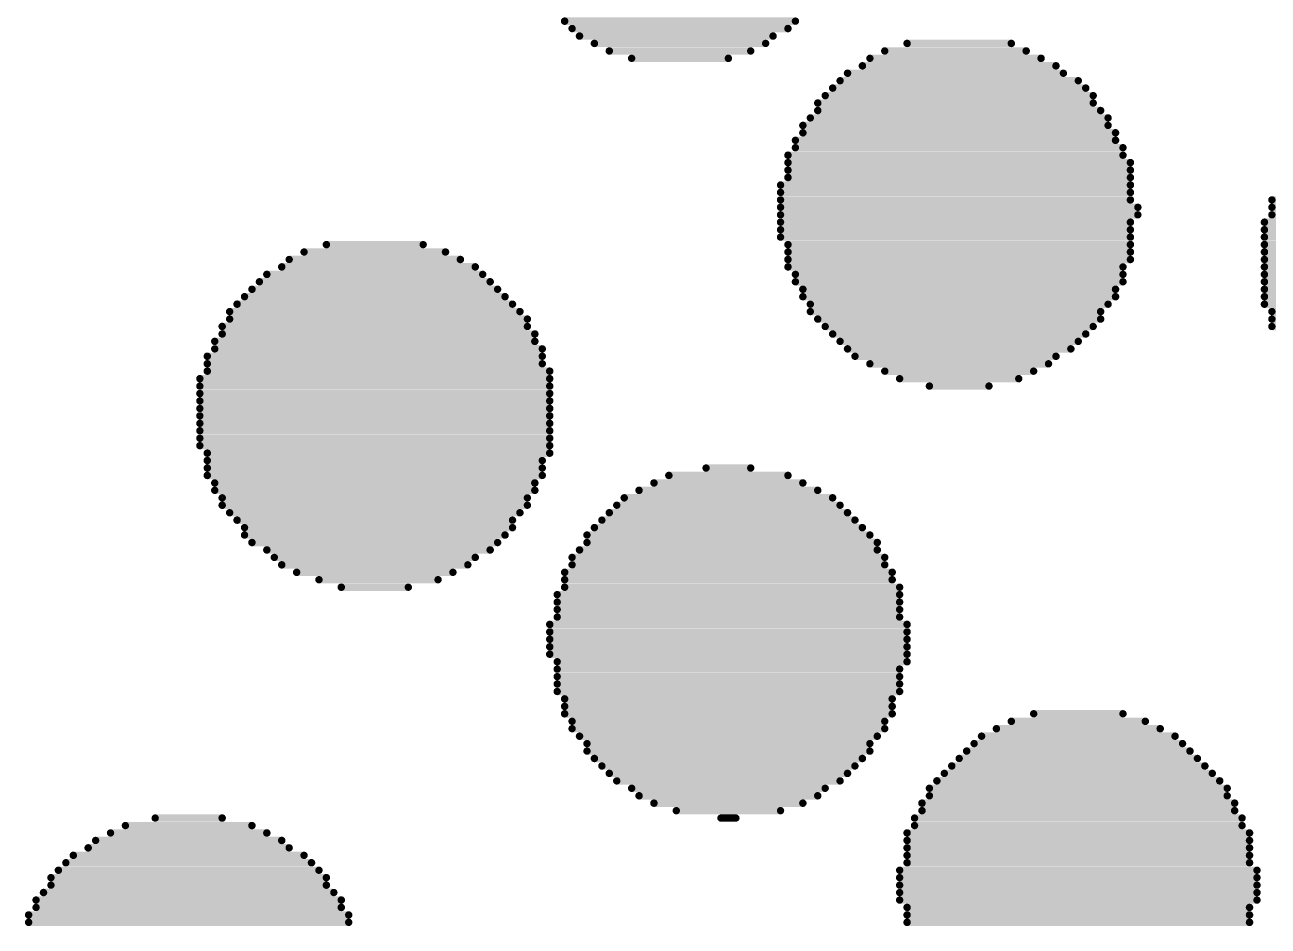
# Model space of a CAD drawing. Header units: millimetres. Extents: x 45 to 209, y 90 to 189.
# Drawn here: x 68.472 to 69.532, y 97.769 to 98.537 of the extents above; entities that cross this region are included whole.
import ezdxf

# ---------------------------------------------------------------- set-up
doc = ezdxf.new("R2010")
doc.units = ezdxf.units.MM
doc.layers.add('TopOverlay', color=2, linetype='Continuous')

# ---------------------------------------------------------------- blocks, each defined once
blk = doc.blocks.new('5394DE47_A0E8_4329_8464_7791B7C19310_62')
at = {"layer": 'TopOverlay', "const_width": 0.00635}
for points in [[(1.2525, 4.3849), (1.4493, 4.3849)], [(1.2588, 4.3786), (1.443, 4.3786)], [(1.2652, 4.3722), (1.4303, 4.3722)], [(1.2779, 4.3659), (1.4239, 4.3659)], [(1.2906, 4.3595), (1.4112, 4.3595)], [(1.5255, 4.3595), (1.6462, 4.3595)], [(1.5446, 4.3659), (1.6335, 4.3659)], [(1.3096, 4.3532), (1.3922, 4.3532)], [(1.5065, 4.3468), (1.6716, 4.3468)], [(1.5128, 4.3532), (1.6589, 4.3532)], [(1.4874, 4.3341), (1.6906, 4.3341)], [(1.4938, 4.3405), (1.6779, 4.3405)], [(1.4811, 4.3278), (1.697, 4.3278)], [(1.4684, 4.3151), (1.7033, 4.3151)], [(1.4747, 4.3214), (1.7033, 4.3214)], [(1.462, 4.3024), (1.716, 4.3024)], [(1.4684, 4.3087), (1.7097, 4.3087)], [(1.4557, 4.296), (1.716, 4.296)], [(1.4493, 4.2833), (1.7224, 4.2833)], [(1.4557, 4.2897), (1.7224, 4.2897)], [(1.443, 4.2706), (1.7287, 4.2706)], [(1.4493, 4.277), (1.7287, 4.277)], [(1.443, 4.2643), (1.7351, 4.2643)], [(1.443, 4.2579), (1.7351, 4.2579)], [(1.443, 4.2516), (1.7351, 4.2516)], [(1.4366, 4.2452), (1.7351, 4.2452)], [(1.4366, 4.2389), (1.7351, 4.2389)], [(1.4366, 4.2325), (1.7351, 4.2325)], [(1.8557, 4.2325), (2.1351, 4.2325)], [(1.4366, 4.2262), (1.7414, 4.2262)], [(1.4366, 4.2198), (1.7414, 4.2198)], [(1.8557, 4.2262), (2.1415, 4.2262)], [(1.8557, 4.2198), (2.1415, 4.2198)], [(1.4366, 4.2135), (1.7351, 4.2135)], [(1.4366, 4.2071), (1.7351, 4.2071)], [(1.8494, 4.2135), (2.1415, 4.2135)], [(1.8494, 4.2071), (2.1478, 4.2071)], [(1.4366, 4.2008), (1.7351, 4.2008)], [(1.8494, 4.2008), (2.1478, 4.2008)], [(1.0302, 4.1881), (1.1509, 4.1881)], [(1.0493, 4.1944), (1.1318, 4.1944)], [(1.443, 4.1944), (1.7351, 4.1944)], [(1.443, 4.1881), (1.7351, 4.1881)], [(1.8494, 4.1944), (2.1478, 4.1944)], [(1.8494, 4.1881), (2.1478, 4.1881)], [(1.0112, 4.1754), (1.1763, 4.1754)], [(1.0175, 4.1817), (1.1636, 4.1817)], [(1.443, 4.1817), (1.7351, 4.1817)], [(1.443, 4.1754), (1.7287, 4.1754)], [(1.8494, 4.1817), (2.1478, 4.1817)], [(1.8494, 4.1754), (2.1478, 4.1754)], [(0.9985, 4.169), (1.1826, 4.169)], [(1.4493, 4.169), (1.7287, 4.169)], [(1.8494, 4.169), (2.1478, 4.169)], [(0.9858, 4.1563), (1.1953, 4.1563)], [(0.9921, 4.1627), (1.189, 4.1627)], [(1.4493, 4.1627), (1.7287, 4.1627)], [(1.4557, 4.1563), (1.7224, 4.1563)], [(1.8494, 4.1627), (2.1478, 4.1627)], [(1.8494, 4.1563), (2.1478, 4.1563)], [(0.9731, 4.1436), (1.208, 4.1436)], [(0.9794, 4.15), (1.2017, 4.15)], [(1.4557, 4.15), (1.7224, 4.15)], [(1.462, 4.1436), (1.716, 4.1436)], [(1.8494, 4.15), (2.1478, 4.15)], [(1.8494, 4.1436), (2.1415, 4.1436)], [(0.9667, 4.1373), (1.2144, 4.1373)], [(1.462, 4.1373), (1.7097, 4.1373)], [(1.8557, 4.1373), (2.1415, 4.1373)], [(0.9604, 4.1246), (1.2207, 4.1246)], [(0.9667, 4.1309), (1.2207, 4.1309)], [(1.4684, 4.1309), (1.7097, 4.1309)], [(1.4747, 4.1246), (1.7033, 4.1246)], [(1.8557, 4.1309), (2.1415, 4.1309)], [(1.8557, 4.1246), (2.1351, 4.1246)], [(0.954, 4.1119), (1.2271, 4.1119)], [(0.9604, 4.1182), (1.2271, 4.1182)], [(1.4811, 4.1182), (1.697, 4.1182)], [(1.4874, 4.1119), (1.6906, 4.1119)], [(0.954, 4.1055), (1.2334, 4.1055)], [(1.4938, 4.1055), (1.6843, 4.1055)], [(0.9477, 4.0992), (1.2334, 4.0992)], [(0.9477, 4.0928), (1.2334, 4.0928)], [(1.5001, 4.0992), (1.6716, 4.0992)], [(1.5128, 4.0928), (1.6652, 4.0928)], [(0.9413, 4.0801), (1.2398, 4.0801)], [(0.9477, 4.0865), (1.2398, 4.0865)], [(1.5255, 4.0865), (1.6525, 4.0865)], [(1.5382, 4.0801), (1.6398, 4.0801)], [(0.9413, 4.0738), (1.2398, 4.0738)], [(1.5636, 4.0738), (1.6144, 4.0738)], [(0.9413, 4.0674), (1.2398, 4.0674)], [(0.9413, 4.0611), (1.2398, 4.0611)], [(0.9413, 4.0547), (1.2398, 4.0547)], [(0.9413, 4.0484), (1.2398, 4.0484)], [(0.9413, 4.042), (1.2398, 4.042)], [(0.9413, 4.0357), (1.2398, 4.0357)], [(0.9413, 4.0293), (1.2398, 4.0293)], [(0.9413, 4.023), (1.2398, 4.023)], [(0.9477, 4.0166), (1.2398, 4.0166)], [(0.9477, 4.0103), (1.2334, 4.0103)], [(0.9477, 4.0039), (1.2334, 4.0039)], [(0.9477, 3.9976), (1.2334, 3.9976)], [(1.3414, 3.9976), (1.443, 3.9976)], [(1.3731, 4.0039), (1.4112, 4.0039)], [(0.954, 3.9912), (1.2271, 3.9912)], [(0.954, 3.9849), (1.2271, 3.9849)], [(1.316, 3.9849), (1.4684, 3.9849)], [(1.3287, 3.9912), (1.4557, 3.9912)], [(0.9604, 3.9785), (1.2207, 3.9785)], [(1.3033, 3.9785), (1.4811, 3.9785)], [(0.9604, 3.9722), (1.2207, 3.9722)], [(0.9667, 3.9658), (1.2144, 3.9658)], [(1.2906, 3.9658), (1.4938, 3.9658)], [(1.2969, 3.9722), (1.4874, 3.9722)], [(0.9731, 3.9595), (1.208, 3.9595)], [(0.9794, 3.9531), (1.208, 3.9531)], [(1.2779, 3.9531), (1.5065, 3.9531)], [(1.2842, 3.9595), (1.5001, 3.9595)], [(0.9794, 3.9468), (1.2017, 3.9468)], [(1.2715, 3.9468), (1.5128, 3.9468)], [(0.9858, 3.9404), (1.1953, 3.9404)], [(0.9985, 3.9341), (1.189, 3.9341)], [(1.2652, 3.9341), (1.5192, 3.9341)], [(1.2715, 3.9404), (1.5192, 3.9404)], [(1.0048, 3.9277), (1.1763, 3.9277)], [(1.0112, 3.9214), (1.1699, 3.9214)], [(1.2588, 3.9277), (1.5255, 3.9277)], [(1.2588, 3.9214), (1.5255, 3.9214)], [(1.0239, 3.915), (1.1572, 3.915)], [(1.2525, 3.915), (1.5319, 3.915)], [(1.0429, 3.9087), (1.1445, 3.9087)], [(1.062, 3.9023), (1.1191, 3.9023)], [(1.2525, 3.9087), (1.5319, 3.9087)], [(1.2525, 3.9023), (1.5382, 3.9023)], [(1.2461, 3.896), (1.5382, 3.896)], [(1.2461, 3.8896), (1.5382, 3.8896)], [(1.2461, 3.8833), (1.5382, 3.8833)], [(1.2398, 3.8706), (1.5446, 3.8706)], [(1.2461, 3.8769), (1.5382, 3.8769)], [(1.2398, 3.8642), (1.5446, 3.8642)], [(1.2398, 3.8579), (1.5446, 3.8579)], [(1.2398, 3.8515), (1.5446, 3.8515)], [(1.2398, 3.8452), (1.5446, 3.8452)], [(1.2461, 3.8388), (1.5446, 3.8388)], [(1.2461, 3.8325), (1.5382, 3.8325)], [(1.2461, 3.8261), (1.5382, 3.8261)], [(1.2461, 3.8198), (1.5382, 3.8198)], [(1.2461, 3.8134), (1.5382, 3.8134)], [(1.2525, 3.8071), (1.5319, 3.8071)], [(1.2525, 3.8007), (1.5319, 3.8007)], [(1.2525, 3.7944), (1.5319, 3.7944)], [(1.6525, 3.7944), (1.7287, 3.7944)], [(1.2588, 3.788), (1.5255, 3.788)], [(1.6335, 3.788), (1.7478, 3.788)], [(1.2588, 3.7817), (1.5255, 3.7817)], [(1.2652, 3.7753), (1.5192, 3.7753)], [(1.6081, 3.7753), (1.7732, 3.7753)], [(1.6208, 3.7817), (1.7605, 3.7817)], [(1.2715, 3.769), (1.5128, 3.769)], [(1.2715, 3.7626), (1.5128, 3.7626)], [(1.5954, 3.7626), (1.7859, 3.7626)], [(1.6017, 3.769), (1.7795, 3.769)], [(1.2779, 3.7563), (1.5065, 3.7563)], [(1.589, 3.7563), (1.7922, 3.7563)], [(1.2842, 3.7499), (1.5001, 3.7499)], [(1.2906, 3.7436), (1.4938, 3.7436)], [(1.5763, 3.7436), (1.8049, 3.7436)], [(1.5827, 3.7499), (1.7986, 3.7499)], [(1.2969, 3.7372), (1.4874, 3.7372)], [(1.3096, 3.7309), (1.4747, 3.7309)], [(1.5636, 3.7309), (1.8176, 3.7309)], [(1.57, 3.7372), (1.8113, 3.7372)], [(1.316, 3.7245), (1.4684, 3.7245)], [(1.5636, 3.7245), (1.8176, 3.7245)], [(1.3287, 3.7182), (1.4557, 3.7182)], [(1.3477, 3.7118), (1.4366, 3.7118)], [(1.5573, 3.7182), (1.824, 3.7182)], [(1.5573, 3.7118), (1.824, 3.7118)], [(0.8778, 3.6991), (0.9858, 3.6991)], [(0.9032, 3.7055), (0.9604, 3.7055)], [(1.3858, 3.7055), (1.3985, 3.7055)], [(1.5509, 3.7055), (1.8303, 3.7055)], [(1.5509, 3.6991), (1.8303, 3.6991)], [(0.8651, 3.6928), (0.9985, 3.6928)], [(1.5446, 3.6928), (1.8367, 3.6928)], [(0.8461, 3.6801), (1.0175, 3.6801)], [(0.8524, 3.6864), (1.0112, 3.6864)], [(1.5446, 3.6864), (1.8367, 3.6864)], [(1.5446, 3.6801), (1.8367, 3.6801)], [(0.827, 3.6674), (1.0366, 3.6674)], [(0.8334, 3.6737), (1.0302, 3.6737)], [(1.5446, 3.6737), (1.8367, 3.6737)], [(1.5446, 3.6674), (1.8367, 3.6674)], [(0.8207, 3.661), (1.0429, 3.661)], [(1.5382, 3.661), (1.843, 3.661)], [(0.8143, 3.6547), (1.0493, 3.6547)], [(0.8143, 3.6483), (1.0493, 3.6483)], [(1.5382, 3.6547), (1.843, 3.6547)], [(1.5382, 3.6483), (1.843, 3.6483)], [(0.8016, 3.6356), (1.062, 3.6356)], [(0.808, 3.642), (1.0556, 3.642)], [(1.5382, 3.642), (1.843, 3.642)], [(1.5382, 3.6356), (1.843, 3.6356)], [(0.8016, 3.6293), (1.062, 3.6293)], [(1.5446, 3.6293), (1.8367, 3.6293)], [(0.7953, 3.6229), (1.0683, 3.6229)], [(0.7953, 3.6166), (1.0683, 3.6166)], [(1.5446, 3.6229), (1.8367, 3.6229)], [(1.5446, 3.6166), (1.8367, 3.6166)]]:
    blk.add_lwpolyline(points, dxfattribs=at)
at = {"layer": 'TopOverlay', "const_width": 0.00317}
for points in [[(1.2509, 4.3849, 1), (1.2541, 4.3849, 1)], [(1.2573, 4.3786, 1), (1.2604, 4.3786, 1)], [(1.4414, 4.3786, 1), (1.4446, 4.3786, 1)], [(1.4478, 4.3849, 1), (1.4509, 4.3849, 1)], [(1.2636, 4.3722, 1), (1.2668, 4.3722, 1)], [(1.4287, 4.3722, 1), (1.4319, 4.3722, 1)], [(1.2763, 4.3659, 1), (1.2795, 4.3659, 1)], [(1.289, 4.3595, 1), (1.2922, 4.3595, 1)], [(1.4097, 4.3595, 1), (1.4128, 4.3595, 1)], [(1.4224, 4.3659, 1), (1.4255, 4.3659, 1)], [(1.524, 4.3595, 1), (1.5271, 4.3595, 1)], [(1.543, 4.3659, 1), (1.5462, 4.3659, 1)], [(1.6319, 4.3659, 1), (1.6351, 4.3659, 1)], [(1.6446, 4.3595, 1), (1.6478, 4.3595, 1)], [(1.3081, 4.3532, 1), (1.3112, 4.3532, 1)], [(1.3906, 4.3532, 1), (1.3938, 4.3532, 1)], [(1.5049, 4.3468, 1), (1.5081, 4.3468, 1)], [(1.5113, 4.3532, 1), (1.5144, 4.3532, 1)], [(1.6573, 4.3532, 1), (1.6605, 4.3532, 1)], [(1.67, 4.3468, 1), (1.6732, 4.3468, 1)], [(1.4859, 4.3341, 1), (1.489, 4.3341, 1)], [(1.4922, 4.3405, 1), (1.4954, 4.3405, 1)], [(1.6764, 4.3405, 1), (1.6795, 4.3405, 1)], [(1.6891, 4.3341, 1), (1.6922, 4.3341, 1)], [(1.4795, 4.3278, 1), (1.4827, 4.3278, 1)], [(1.6954, 4.3278, 1), (1.6986, 4.3278, 1)], [(1.4668, 4.3151, 1), (1.47, 4.3151, 1)], [(1.4732, 4.3214, 1), (1.4763, 4.3214, 1)], [(1.7018, 4.3214, 1), (1.7049, 4.3214, 1)], [(1.7018, 4.3151, 1), (1.7049, 4.3151, 1)], [(1.4605, 4.3024, 1), (1.4636, 4.3024, 1)], [(1.4668, 4.3087, 1), (1.47, 4.3087, 1)], [(1.7081, 4.3087, 1), (1.7113, 4.3087, 1)], [(1.7145, 4.3024, 1), (1.7176, 4.3024, 1)], [(1.4541, 4.296, 1), (1.4573, 4.296, 1)], [(1.7145, 4.296, 1), (1.7176, 4.296, 1)], [(1.4478, 4.2833, 1), (1.4509, 4.2833, 1)], [(1.4541, 4.2897, 1), (1.4573, 4.2897, 1)], [(1.7208, 4.2897, 1), (1.724, 4.2897, 1)], [(1.7208, 4.2833, 1), (1.724, 4.2833, 1)], [(1.4414, 4.2706, 1), (1.4446, 4.2706, 1)], [(1.4478, 4.277, 1), (1.4509, 4.277, 1)], [(1.7272, 4.277, 1), (1.7303, 4.277, 1)], [(1.7272, 4.2706, 1), (1.7303, 4.2706, 1)], [(1.4414, 4.2643, 1), (1.4446, 4.2643, 1)], [(1.7335, 4.2643, 1), (1.7367, 4.2643, 1)], [(1.4414, 4.2579, 1), (1.4446, 4.2579, 1)], [(1.4414, 4.2516, 1), (1.4446, 4.2516, 1)], [(1.7335, 4.2579, 1), (1.7367, 4.2579, 1)], [(1.7335, 4.2516, 1), (1.7367, 4.2516, 1)], [(1.4351, 4.2452, 1), (1.4382, 4.2452, 1)], [(1.4351, 4.2389, 1), (1.4382, 4.2389, 1)], [(1.7335, 4.2452, 1), (1.7367, 4.2452, 1)], [(1.7335, 4.2389, 1), (1.7367, 4.2389, 1)], [(1.4351, 4.2325, 1), (1.4382, 4.2325, 1)], [(1.7335, 4.2325, 1), (1.7367, 4.2325, 1)], [(1.8542, 4.2325, 1), (1.8573, 4.2325, 1)], [(1.4351, 4.2262, 1), (1.4382, 4.2262, 1)], [(1.4351, 4.2198, 1), (1.4382, 4.2198, 1)], [(1.7399, 4.2262, 1), (1.743, 4.2262, 1)], [(1.7399, 4.2198, 1), (1.743, 4.2198, 1)], [(1.8542, 4.2262, 1), (1.8573, 4.2262, 1)], [(1.8542, 4.2198, 1), (1.8573, 4.2198, 1)], [(1.4351, 4.2135, 1), (1.4382, 4.2135, 1)], [(1.4351, 4.2071, 1), (1.4382, 4.2071, 1)], [(1.7335, 4.2135, 1), (1.7367, 4.2135, 1)], [(1.7335, 4.2071, 1), (1.7367, 4.2071, 1)], [(1.8478, 4.2135, 1), (1.851, 4.2135, 1)], [(1.8478, 4.2071, 1), (1.851, 4.2071, 1)], [(1.4351, 4.2008, 1), (1.4382, 4.2008, 1)], [(1.7335, 4.2008, 1), (1.7367, 4.2008, 1)], [(1.8478, 4.2008, 1), (1.851, 4.2008, 1)], [(1.0287, 4.1881, 1), (1.0318, 4.1881, 1)], [(1.0477, 4.1944, 1), (1.0509, 4.1944, 1)], [(1.1303, 4.1944, 1), (1.1334, 4.1944, 1)], [(1.1493, 4.1881, 1), (1.1525, 4.1881, 1)], [(1.4414, 4.1944, 1), (1.4446, 4.1944, 1)], [(1.4414, 4.1881, 1), (1.4446, 4.1881, 1)], [(1.7335, 4.1944, 1), (1.7367, 4.1944, 1)], [(1.7335, 4.1881, 1), (1.7367, 4.1881, 1)], [(1.8478, 4.1944, 1), (1.851, 4.1944, 1)], [(1.8478, 4.1881, 1), (1.851, 4.1881, 1)], [(1.0096, 4.1754, 1), (1.0128, 4.1754, 1)], [(1.016, 4.1817, 1), (1.0191, 4.1817, 1)], [(1.162, 4.1817, 1), (1.1652, 4.1817, 1)], [(1.1747, 4.1754, 1), (1.1779, 4.1754, 1)], [(1.4414, 4.1817, 1), (1.4446, 4.1817, 1)], [(1.4414, 4.1754, 1), (1.4446, 4.1754, 1)], [(1.7272, 4.1754, 1), (1.7303, 4.1754, 1)], [(1.7335, 4.1817, 1), (1.7367, 4.1817, 1)], [(1.8478, 4.1817, 1), (1.851, 4.1817, 1)], [(1.8478, 4.1754, 1), (1.851, 4.1754, 1)], [(0.9969, 4.169, 1), (1.0001, 4.169, 1)], [(1.1811, 4.169, 1), (1.1842, 4.169, 1)], [(1.4478, 4.169, 1), (1.4509, 4.169, 1)], [(1.7272, 4.169, 1), (1.7303, 4.169, 1)], [(1.8478, 4.169, 1), (1.851, 4.169, 1)], [(0.9842, 4.1563, 1), (0.9874, 4.1563, 1)], [(0.9906, 4.1627, 1), (0.9937, 4.1627, 1)], [(1.1874, 4.1627, 1), (1.1906, 4.1627, 1)], [(1.1938, 4.1563, 1), (1.1969, 4.1563, 1)], [(1.4478, 4.1627, 1), (1.4509, 4.1627, 1)], [(1.4541, 4.1563, 1), (1.4573, 4.1563, 1)], [(1.7208, 4.1563, 1), (1.724, 4.1563, 1)], [(1.7272, 4.1627, 1), (1.7303, 4.1627, 1)], [(1.8478, 4.1627, 1), (1.851, 4.1627, 1)], [(1.8478, 4.1563, 1), (1.851, 4.1563, 1)], [(0.9715, 4.1436, 1), (0.9747, 4.1436, 1)], [(0.9779, 4.15, 1), (0.981, 4.15, 1)], [(1.2001, 4.15, 1), (1.2033, 4.15, 1)], [(1.2065, 4.1436, 1), (1.2096, 4.1436, 1)], [(1.4541, 4.15, 1), (1.4573, 4.15, 1)], [(1.4605, 4.1436, 1), (1.4636, 4.1436, 1)], [(1.7145, 4.1436, 1), (1.7176, 4.1436, 1)], [(1.7208, 4.15, 1), (1.724, 4.15, 1)], [(1.8478, 4.15, 1), (1.851, 4.15, 1)], [(1.8478, 4.1436, 1), (1.851, 4.1436, 1)], [(0.9652, 4.1373, 1), (0.9683, 4.1373, 1)], [(1.2128, 4.1373, 1), (1.216, 4.1373, 1)], [(1.4605, 4.1373, 1), (1.4636, 4.1373, 1)], [(1.7081, 4.1373, 1), (1.7113, 4.1373, 1)], [(1.8542, 4.1373, 1), (1.8573, 4.1373, 1)], [(0.9588, 4.1246, 1), (0.962, 4.1246, 1)], [(0.9652, 4.1309, 1), (0.9683, 4.1309, 1)], [(1.2192, 4.1309, 1), (1.2223, 4.1309, 1)], [(1.2192, 4.1246, 1), (1.2223, 4.1246, 1)], [(1.4668, 4.1309, 1), (1.47, 4.1309, 1)], [(1.4732, 4.1246, 1), (1.4763, 4.1246, 1)], [(1.7018, 4.1246, 1), (1.7049, 4.1246, 1)], [(1.7081, 4.1309, 1), (1.7113, 4.1309, 1)], [(1.8542, 4.1309, 1), (1.8573, 4.1309, 1)], [(1.8542, 4.1246, 1), (1.8573, 4.1246, 1)], [(0.9525, 4.1119, 1), (0.9556, 4.1119, 1)], [(0.9588, 4.1182, 1), (0.962, 4.1182, 1)], [(1.2255, 4.1182, 1), (1.2287, 4.1182, 1)], [(1.2255, 4.1119, 1), (1.2287, 4.1119, 1)], [(1.4795, 4.1182, 1), (1.4827, 4.1182, 1)], [(1.4859, 4.1119, 1), (1.489, 4.1119, 1)], [(1.6891, 4.1119, 1), (1.6922, 4.1119, 1)], [(1.6954, 4.1182, 1), (1.6986, 4.1182, 1)], [(0.9525, 4.1055, 1), (0.9556, 4.1055, 1)], [(1.2319, 4.1055, 1), (1.235, 4.1055, 1)], [(1.4922, 4.1055, 1), (1.4954, 4.1055, 1)], [(1.6827, 4.1055, 1), (1.6859, 4.1055, 1)], [(0.9461, 4.0992, 1), (0.9493, 4.0992, 1)], [(0.9461, 4.0928, 1), (0.9493, 4.0928, 1)], [(1.2319, 4.0992, 1), (1.235, 4.0992, 1)], [(1.2319, 4.0928, 1), (1.235, 4.0928, 1)], [(1.4986, 4.0992, 1), (1.5017, 4.0992, 1)], [(1.5113, 4.0928, 1), (1.5144, 4.0928, 1)], [(1.6637, 4.0928, 1), (1.6668, 4.0928, 1)], [(1.67, 4.0992, 1), (1.6732, 4.0992, 1)], [(0.9398, 4.0801, 1), (0.9429, 4.0801, 1)], [(0.9461, 4.0865, 1), (0.9493, 4.0865, 1)], [(1.2382, 4.0865, 1), (1.2414, 4.0865, 1)], [(1.2382, 4.0801, 1), (1.2414, 4.0801, 1)], [(1.524, 4.0865, 1), (1.5271, 4.0865, 1)], [(1.5367, 4.0801, 1), (1.5398, 4.0801, 1)], [(1.6383, 4.0801, 1), (1.6414, 4.0801, 1)], [(1.651, 4.0865, 1), (1.6541, 4.0865, 1)], [(0.9398, 4.0738, 1), (0.9429, 4.0738, 1)], [(1.2382, 4.0738, 1), (1.2414, 4.0738, 1)], [(1.5621, 4.0738, 1), (1.5652, 4.0738, 1)], [(1.6129, 4.0738, 1), (1.616, 4.0738, 1)], [(0.9398, 4.0674, 1), (0.9429, 4.0674, 1)], [(0.9398, 4.0611, 1), (0.9429, 4.0611, 1)], [(1.2382, 4.0674, 1), (1.2414, 4.0674, 1)], [(1.2382, 4.0611, 1), (1.2414, 4.0611, 1)], [(0.9398, 4.0547, 1), (0.9429, 4.0547, 1)], [(0.9398, 4.0484, 1), (0.9429, 4.0484, 1)], [(1.2382, 4.0547, 1), (1.2414, 4.0547, 1)], [(1.2382, 4.0484, 1), (1.2414, 4.0484, 1)], [(0.9398, 4.042, 1), (0.9429, 4.042, 1)], [(1.2382, 4.042, 1), (1.2414, 4.042, 1)], [(0.9398, 4.0357, 1), (0.9429, 4.0357, 1)], [(0.9398, 4.0293, 1), (0.9429, 4.0293, 1)], [(1.2382, 4.0357, 1), (1.2414, 4.0357, 1)], [(1.2382, 4.0293, 1), (1.2414, 4.0293, 1)], [(0.9398, 4.023, 1), (0.9429, 4.023, 1)], [(0.9461, 4.0166, 1), (0.9493, 4.0166, 1)], [(1.2382, 4.023, 1), (1.2414, 4.023, 1)], [(1.2382, 4.0166, 1), (1.2414, 4.0166, 1)], [(0.9461, 4.0103, 1), (0.9493, 4.0103, 1)], [(1.2319, 4.0103, 1), (1.235, 4.0103, 1)], [(0.9461, 4.0039, 1), (0.9493, 4.0039, 1)], [(0.9461, 3.9976, 1), (0.9493, 3.9976, 1)], [(1.2319, 4.0039, 1), (1.235, 4.0039, 1)], [(1.2319, 3.9976, 1), (1.235, 3.9976, 1)], [(1.3398, 3.9976, 1), (1.343, 3.9976, 1)], [(1.3716, 4.0039, 1), (1.3747, 4.0039, 1)], [(1.4097, 4.0039, 1), (1.4128, 4.0039, 1)], [(1.4414, 3.9976, 1), (1.4446, 3.9976, 1)], [(0.9525, 3.9912, 1), (0.9556, 3.9912, 1)], [(0.9525, 3.9849, 1), (0.9556, 3.9849, 1)], [(1.2255, 3.9912, 1), (1.2287, 3.9912, 1)], [(1.2255, 3.9849, 1), (1.2287, 3.9849, 1)], [(1.3144, 3.9849, 1), (1.3176, 3.9849, 1)], [(1.3271, 3.9912, 1), (1.3303, 3.9912, 1)], [(1.4541, 3.9912, 1), (1.4573, 3.9912, 1)], [(1.4668, 3.9849, 1), (1.47, 3.9849, 1)], [(0.9588, 3.9785, 1), (0.962, 3.9785, 1)], [(1.2192, 3.9785, 1), (1.2223, 3.9785, 1)], [(1.3017, 3.9785, 1), (1.3049, 3.9785, 1)], [(1.4795, 3.9785, 1), (1.4827, 3.9785, 1)], [(0.9588, 3.9722, 1), (0.962, 3.9722, 1)], [(0.9652, 3.9658, 1), (0.9683, 3.9658, 1)], [(1.2128, 3.9658, 1), (1.216, 3.9658, 1)], [(1.2192, 3.9722, 1), (1.2223, 3.9722, 1)], [(1.289, 3.9658, 1), (1.2922, 3.9658, 1)], [(1.2954, 3.9722, 1), (1.2985, 3.9722, 1)], [(1.4859, 3.9722, 1), (1.489, 3.9722, 1)], [(1.4922, 3.9658, 1), (1.4954, 3.9658, 1)], [(0.9715, 3.9595, 1), (0.9747, 3.9595, 1)], [(0.9779, 3.9531, 1), (0.981, 3.9531, 1)], [(1.2065, 3.9595, 1), (1.2096, 3.9595, 1)], [(1.2065, 3.9531, 1), (1.2096, 3.9531, 1)], [(1.2763, 3.9531, 1), (1.2795, 3.9531, 1)], [(1.2827, 3.9595, 1), (1.2858, 3.9595, 1)], [(1.4986, 3.9595, 1), (1.5017, 3.9595, 1)], [(1.5049, 3.9531, 1), (1.5081, 3.9531, 1)], [(0.9779, 3.9468, 1), (0.981, 3.9468, 1)], [(1.2001, 3.9468, 1), (1.2033, 3.9468, 1)], [(1.27, 3.9468, 1), (1.2731, 3.9468, 1)], [(1.5113, 3.9468, 1), (1.5144, 3.9468, 1)], [(0.9842, 3.9404, 1), (0.9874, 3.9404, 1)], [(0.9969, 3.9341, 1), (1.0001, 3.9341, 1)], [(1.1874, 3.9341, 1), (1.1906, 3.9341, 1)], [(1.1938, 3.9404, 1), (1.1969, 3.9404, 1)], [(1.2636, 3.9341, 1), (1.2668, 3.9341, 1)], [(1.27, 3.9404, 1), (1.2731, 3.9404, 1)], [(1.5176, 3.9404, 1), (1.5208, 3.9404, 1)], [(1.5176, 3.9341, 1), (1.5208, 3.9341, 1)], [(1.0033, 3.9277, 1), (1.0064, 3.9277, 1)], [(1.0096, 3.9214, 1), (1.0128, 3.9214, 1)], [(1.1684, 3.9214, 1), (1.1715, 3.9214, 1)], [(1.1747, 3.9277, 1), (1.1779, 3.9277, 1)], [(1.2573, 3.9277, 1), (1.2604, 3.9277, 1)], [(1.2573, 3.9214, 1), (1.2604, 3.9214, 1)], [(1.524, 3.9277, 1), (1.5271, 3.9277, 1)], [(1.524, 3.9214, 1), (1.5271, 3.9214, 1)], [(1.0223, 3.915, 1), (1.0255, 3.915, 1)], [(1.1557, 3.915, 1), (1.1588, 3.915, 1)], [(1.2509, 3.915, 1), (1.2541, 3.915, 1)], [(1.5303, 3.915, 1), (1.5335, 3.915, 1)], [(1.0414, 3.9087, 1), (1.0445, 3.9087, 1)], [(1.0604, 3.9023, 1), (1.0636, 3.9023, 1)], [(1.1176, 3.9023, 1), (1.1207, 3.9023, 1)], [(1.143, 3.9087, 1), (1.1461, 3.9087, 1)], [(1.2509, 3.9087, 1), (1.2541, 3.9087, 1)], [(1.2509, 3.9023, 1), (1.2541, 3.9023, 1)], [(1.5303, 3.9087, 1), (1.5335, 3.9087, 1)], [(1.5367, 3.9023, 1), (1.5398, 3.9023, 1)], [(1.2446, 3.896, 1), (1.2477, 3.896, 1)], [(1.2446, 3.8896, 1), (1.2477, 3.8896, 1)], [(1.5367, 3.896, 1), (1.5398, 3.896, 1)], [(1.5367, 3.8896, 1), (1.5398, 3.8896, 1)], [(1.2446, 3.8833, 1), (1.2477, 3.8833, 1)], [(1.5367, 3.8833, 1), (1.5398, 3.8833, 1)], [(1.2382, 3.8706, 1), (1.2414, 3.8706, 1)], [(1.2446, 3.8769, 1), (1.2477, 3.8769, 1)], [(1.5367, 3.8769, 1), (1.5398, 3.8769, 1)], [(1.543, 3.8706, 1), (1.5462, 3.8706, 1)], [(1.2382, 3.8642, 1), (1.2414, 3.8642, 1)], [(1.2382, 3.8579, 1), (1.2414, 3.8579, 1)], [(1.543, 3.8642, 1), (1.5462, 3.8642, 1)], [(1.543, 3.8579, 1), (1.5462, 3.8579, 1)], [(1.2382, 3.8515, 1), (1.2414, 3.8515, 1)], [(1.543, 3.8515, 1), (1.5462, 3.8515, 1)], [(1.2382, 3.8452, 1), (1.2414, 3.8452, 1)], [(1.2446, 3.8388, 1), (1.2477, 3.8388, 1)], [(1.543, 3.8452, 1), (1.5462, 3.8452, 1)], [(1.543, 3.8388, 1), (1.5462, 3.8388, 1)], [(1.2446, 3.8325, 1), (1.2477, 3.8325, 1)], [(1.2446, 3.8261, 1), (1.2477, 3.8261, 1)], [(1.5367, 3.8325, 1), (1.5398, 3.8325, 1)], [(1.5367, 3.8261, 1), (1.5398, 3.8261, 1)], [(1.2446, 3.8198, 1), (1.2477, 3.8198, 1)], [(1.5367, 3.8198, 1), (1.5398, 3.8198, 1)], [(1.2446, 3.8134, 1), (1.2477, 3.8134, 1)], [(1.2509, 3.8071, 1), (1.2541, 3.8071, 1)], [(1.5303, 3.8071, 1), (1.5335, 3.8071, 1)], [(1.5367, 3.8134, 1), (1.5398, 3.8134, 1)], [(1.2509, 3.8007, 1), (1.2541, 3.8007, 1)], [(1.2509, 3.7944, 1), (1.2541, 3.7944, 1)], [(1.5303, 3.8007, 1), (1.5335, 3.8007, 1)], [(1.5303, 3.7944, 1), (1.5335, 3.7944, 1)], [(1.651, 3.7944, 1), (1.6541, 3.7944, 1)], [(1.7272, 3.7944, 1), (1.7303, 3.7944, 1)], [(1.2573, 3.788, 1), (1.2604, 3.788, 1)], [(1.524, 3.788, 1), (1.5271, 3.788, 1)], [(1.6319, 3.788, 1), (1.6351, 3.788, 1)], [(1.7462, 3.788, 1), (1.7494, 3.788, 1)], [(1.2573, 3.7817, 1), (1.2604, 3.7817, 1)], [(1.2636, 3.7753, 1), (1.2668, 3.7753, 1)], [(1.5176, 3.7753, 1), (1.5208, 3.7753, 1)], [(1.524, 3.7817, 1), (1.5271, 3.7817, 1)], [(1.6065, 3.7753, 1), (1.6097, 3.7753, 1)], [(1.6192, 3.7817, 1), (1.6224, 3.7817, 1)], [(1.7589, 3.7817, 1), (1.7621, 3.7817, 1)], [(1.7716, 3.7753, 1), (1.7748, 3.7753, 1)], [(1.27, 3.769, 1), (1.2731, 3.769, 1)], [(1.27, 3.7626, 1), (1.2731, 3.7626, 1)], [(1.5113, 3.769, 1), (1.5144, 3.769, 1)], [(1.5113, 3.7626, 1), (1.5144, 3.7626, 1)], [(1.5938, 3.7626, 1), (1.597, 3.7626, 1)], [(1.6002, 3.769, 1), (1.6033, 3.769, 1)], [(1.778, 3.769, 1), (1.7811, 3.769, 1)], [(1.7843, 3.7626, 1), (1.7875, 3.7626, 1)], [(1.2763, 3.7563, 1), (1.2795, 3.7563, 1)], [(1.5049, 3.7563, 1), (1.5081, 3.7563, 1)], [(1.5875, 3.7563, 1), (1.5906, 3.7563, 1)], [(1.7907, 3.7563, 1), (1.7938, 3.7563, 1)], [(1.2827, 3.7499, 1), (1.2858, 3.7499, 1)], [(1.289, 3.7436, 1), (1.2922, 3.7436, 1)], [(1.4922, 3.7436, 1), (1.4954, 3.7436, 1)], [(1.4986, 3.7499, 1), (1.5017, 3.7499, 1)], [(1.5748, 3.7436, 1), (1.5779, 3.7436, 1)], [(1.5811, 3.7499, 1), (1.5843, 3.7499, 1)], [(1.797, 3.7499, 1), (1.8002, 3.7499, 1)], [(1.8034, 3.7436, 1), (1.8065, 3.7436, 1)], [(1.2954, 3.7372, 1), (1.2985, 3.7372, 1)], [(1.3081, 3.7309, 1), (1.3112, 3.7309, 1)], [(1.4732, 3.7309, 1), (1.4763, 3.7309, 1)], [(1.4859, 3.7372, 1), (1.489, 3.7372, 1)], [(1.5621, 3.7309, 1), (1.5652, 3.7309, 1)], [(1.5684, 3.7372, 1), (1.5716, 3.7372, 1)], [(1.8097, 3.7372, 1), (1.8129, 3.7372, 1)], [(1.8161, 3.7309, 1), (1.8192, 3.7309, 1)], [(1.3144, 3.7245, 1), (1.3176, 3.7245, 1)], [(1.4668, 3.7245, 1), (1.47, 3.7245, 1)], [(1.5621, 3.7245, 1), (1.5652, 3.7245, 1)], [(1.8161, 3.7245, 1), (1.8192, 3.7245, 1)], [(1.3271, 3.7182, 1), (1.3303, 3.7182, 1)], [(1.3462, 3.7118, 1), (1.3493, 3.7118, 1)], [(1.4351, 3.7118, 1), (1.4382, 3.7118, 1)], [(1.4541, 3.7182, 1), (1.4573, 3.7182, 1)], [(1.5557, 3.7182, 1), (1.5589, 3.7182, 1)], [(1.5557, 3.7118, 1), (1.5589, 3.7118, 1)], [(1.8224, 3.7182, 1), (1.8256, 3.7182, 1)], [(1.8224, 3.7118, 1), (1.8256, 3.7118, 1)], [(0.8763, 3.6991, 1), (0.8794, 3.6991, 1)], [(0.9017, 3.7055, 1), (0.9048, 3.7055, 1)], [(0.9588, 3.7055, 1), (0.962, 3.7055, 1)], [(0.9842, 3.6991, 1), (0.9874, 3.6991, 1)], [(1.3843, 3.7055, 1), (1.3874, 3.7055, 1)], [(1.397, 3.7055, 1), (1.4001, 3.7055, 1)], [(1.5494, 3.7055, 1), (1.5525, 3.7055, 1)], [(1.5494, 3.6991, 1), (1.5525, 3.6991, 1)], [(1.8288, 3.7055, 1), (1.8319, 3.7055, 1)], [(1.8288, 3.6991, 1), (1.8319, 3.6991, 1)], [(0.8636, 3.6928, 1), (0.8667, 3.6928, 1)], [(0.9969, 3.6928, 1), (1.0001, 3.6928, 1)], [(1.543, 3.6928, 1), (1.5462, 3.6928, 1)], [(1.8351, 3.6928, 1), (1.8383, 3.6928, 1)], [(0.8445, 3.6801, 1), (0.8477, 3.6801, 1)], [(0.8509, 3.6864, 1), (0.854, 3.6864, 1)], [(1.0096, 3.6864, 1), (1.0128, 3.6864, 1)], [(1.016, 3.6801, 1), (1.0191, 3.6801, 1)], [(1.543, 3.6864, 1), (1.5462, 3.6864, 1)], [(1.543, 3.6801, 1), (1.5462, 3.6801, 1)], [(1.8351, 3.6864, 1), (1.8383, 3.6864, 1)], [(1.8351, 3.6801, 1), (1.8383, 3.6801, 1)], [(0.8255, 3.6674, 1), (0.8286, 3.6674, 1)], [(0.8318, 3.6737, 1), (0.835, 3.6737, 1)], [(1.0287, 3.6737, 1), (1.0318, 3.6737, 1)], [(1.035, 3.6674, 1), (1.0382, 3.6674, 1)], [(1.543, 3.6737, 1), (1.5462, 3.6737, 1)], [(1.543, 3.6674, 1), (1.5462, 3.6674, 1)], [(1.8351, 3.6737, 1), (1.8383, 3.6737, 1)], [(1.8351, 3.6674, 1), (1.8383, 3.6674, 1)], [(0.8191, 3.661, 1), (0.8223, 3.661, 1)], [(1.0414, 3.661, 1), (1.0445, 3.661, 1)], [(1.5367, 3.661, 1), (1.5398, 3.661, 1)], [(1.8415, 3.661, 1), (1.8446, 3.661, 1)], [(0.8128, 3.6547, 1), (0.8159, 3.6547, 1)], [(0.8128, 3.6483, 1), (0.8159, 3.6483, 1)], [(1.0477, 3.6547, 1), (1.0509, 3.6547, 1)], [(1.0477, 3.6483, 1), (1.0509, 3.6483, 1)], [(1.5367, 3.6547, 1), (1.5398, 3.6547, 1)], [(1.5367, 3.6483, 1), (1.5398, 3.6483, 1)], [(1.8415, 3.6547, 1), (1.8446, 3.6547, 1)], [(1.8415, 3.6483, 1), (1.8446, 3.6483, 1)], [(0.8001, 3.6356, 1), (0.8032, 3.6356, 1)], [(0.8064, 3.642, 1), (0.8096, 3.642, 1)], [(1.0541, 3.642, 1), (1.0572, 3.642, 1)], [(1.0604, 3.6356, 1), (1.0636, 3.6356, 1)], [(1.5367, 3.642, 1), (1.5398, 3.642, 1)], [(1.5367, 3.6356, 1), (1.5398, 3.6356, 1)], [(1.8415, 3.642, 1), (1.8446, 3.642, 1)], [(1.8415, 3.6356, 1), (1.8446, 3.6356, 1)], [(0.8001, 3.6293, 1), (0.8032, 3.6293, 1)], [(1.0604, 3.6293, 1), (1.0636, 3.6293, 1)], [(1.543, 3.6293, 1), (1.5462, 3.6293, 1)], [(1.8351, 3.6293, 1), (1.8383, 3.6293, 1)], [(0.7937, 3.6229, 1), (0.7969, 3.6229, 1)], [(0.7937, 3.6166, 1), (0.7969, 3.6166, 1)], [(1.0668, 3.6229, 1), (1.0699, 3.6229, 1)], [(1.0668, 3.6166, 1), (1.0699, 3.6166, 1)], [(1.543, 3.6229, 1), (1.5462, 3.6229, 1)], [(1.543, 3.6166, 1), (1.5462, 3.6166, 1)], [(1.8351, 3.6229, 1), (1.8383, 3.6229, 1)], [(1.8351, 3.6166, 1), (1.8383, 3.6166, 1)]]:
    blk.add_lwpolyline(points, format="xyb", close=True, dxfattribs=at)

msp = doc.modelspace()

# ---------------------------------------------------------------- block references
at = {"rotation": 360}
msp.add_blockref('5394DE47_A0E8_4329_8464_7791B7C19310_62', (67.6797, 94.1556), dxfattribs=at)

doc.saveas('drawing.dxf')
